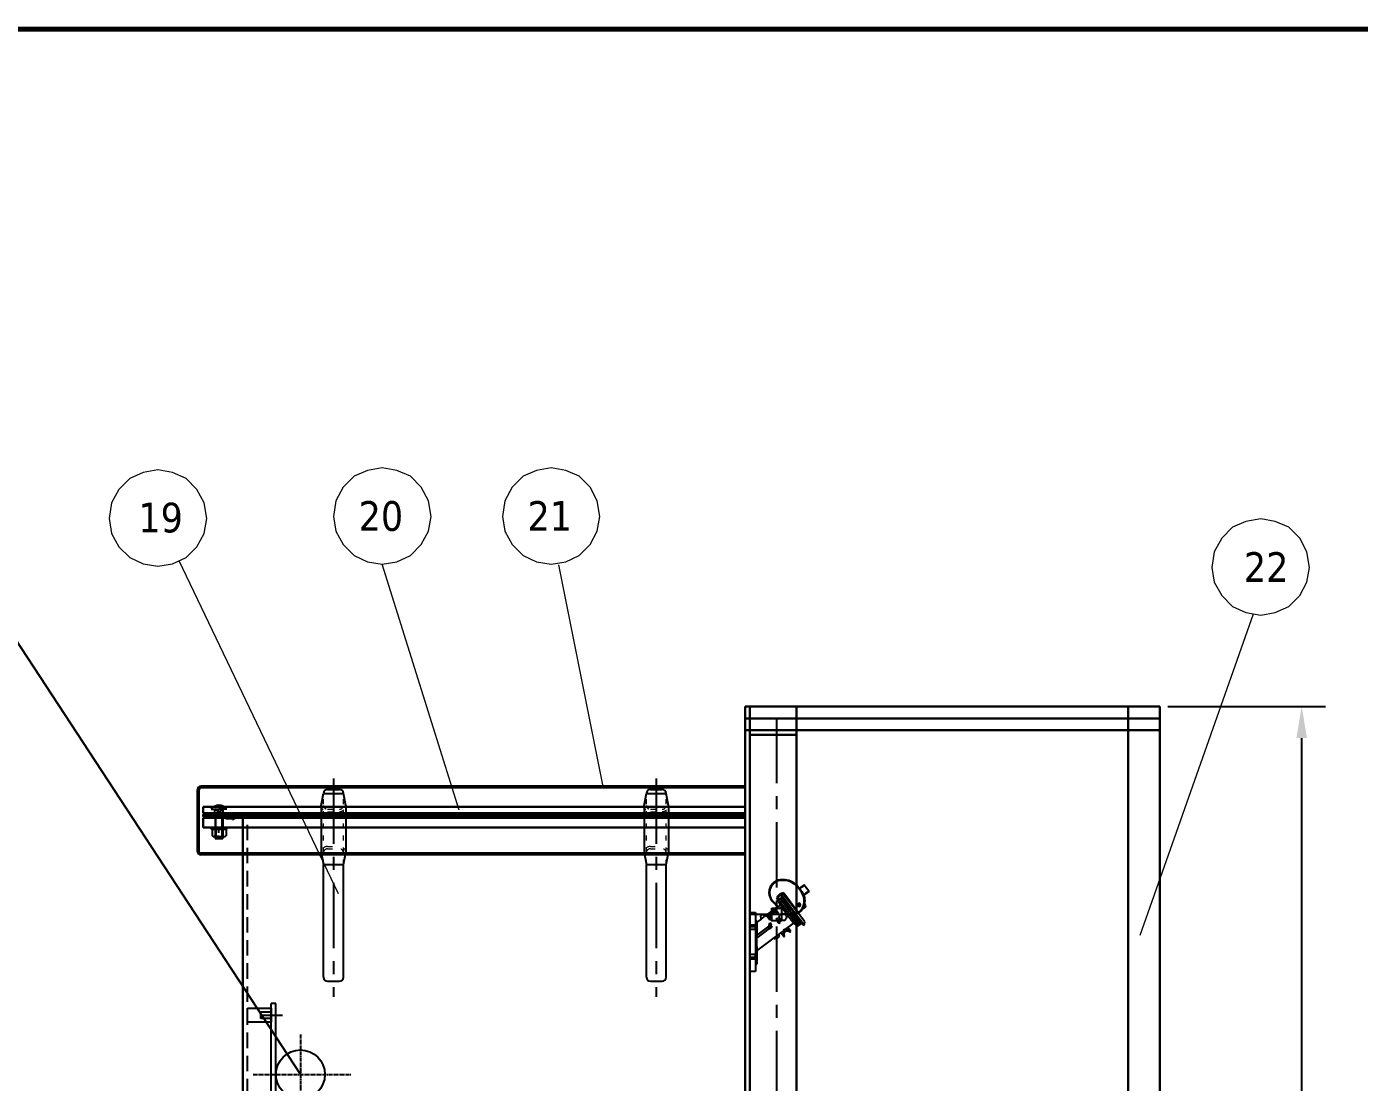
# Model space of a CAD drawing. Header units: millimetres. Extents: x 70841 to 133731, y -170061 to -164340.
# Drawn here: x 101329 to 103016, y -165914 to -164577 of the extents above; entities that cross this region are included whole.
import ezdxf

# ---------------------------------------------------------------- set-up
doc = ezdxf.new("R2010")
doc.units = ezdxf.units.MM
doc.header["$LTSCALE"] = 13
for name, pattern in [('ACAD_ISO03W100', [1.18, 0.47, -0.71]), ('CENTER', [50.8, 31.75, -6.35, 6.35, -6.35]), ('CENTER2', [1.125, 0.75, -0.125, 0.125, -0.125]), ('CENTERX2', [101.6, 63.5, -12.7, 12.7, -12.7]), ('DASHED', [0.75, 0.5, -0.25])]:
    doc.linetypes.add(name, pattern=pattern)
doc.layers.get('0').update_dxf_attribs({"color": 1, "linetype": 'CENTER'})
for name, color, linetype in [('1', 4, 'Continuous'), ('1轮廓实线层', 7, 'Continuous'), ('2细线层', 4, 'Continuous'), ('3中心线层', 1, 'CENTER'), ('4虚线层', 6, 'DASHED'), ('5剖面线层', 2, 'Continuous'), ('中心线', 1, 'CENTER2'), ('粗实线', 4, 'Continuous'), ('细实线', 2, 'Continuous')]:
    doc.layers.add(name, color=color, linetype=linetype)
doc.layers.add('标注、文本', color=3, linetype='Continuous', lineweight=25)
doc.layers.add('铁心', color=3, linetype='Continuous', lineweight=0)
doc.styles.get("Standard").update_dxf_attribs({"font": 'gbenor.shx', "bigfont": 'gbcbig.shx'})
doc.styles.add('Tahoma$001', font='tahoma.ttf', dxfattribs={"height": 2.159784})
doc.dimstyles.new('1-15', dxfattribs={"dimscale": 20, "dimtxt": 3.5, "dimasz": 2, "dimexe": 1.5, "dimexo": 0.5, "dimgap": 0.5, "dimtad": 1, "dimtoh": 1, "dimdec": 1, "dimdsep": 46, "dimtxsty": 'Standard', "dimcen": 2.5, "dimclrd": 3, "dimclre": 3, "dimclrt": 3, "dimadec": 0, "dimazin": 2, "dimtfac": 1, "dimtdec": 1, "dimtmove": 0, "dimatfit": 2, "dimfxl": 1, "dimarcsym": 0})

# ---------------------------------------------------------------- blocks, each defined once
blk = doc.blocks.new('846712')
at = {"layer": '1轮廓实线层', "color": 0, "ltscale": 0.5}
for p, q in [((12564.4, -718.9), (12558.4, -718.9)), ((12558.4, -1098.9), (12558.4, -718.9)), ((12564.4, -1098.9), (12564.4, -718.9)), ((12547.6, -733.9), (12572.7, -733.9)), ((12547.6, -1083.9), (12572.7, -1083.9)), ((12558.4, -1098.9), (12564.4, -1098.9))]:
    blk.add_line(p, q, dxfattribs=at)
at = {"layer": '中心线', "color": 1, "ltscale": 0.5}
for p, q in [((12595.4, -758.1), (12595.4, -1068.6)), ((12535.8, -808.9), (12660.2, -808.9)), ((12516.2, -908.9), (12664, -908.9)), ((12510.6, -1008.9), (12666.4, -1008.9))]:
    blk.add_line(p, q, dxfattribs=at)
at = {"layer": '标注、文本'}
for centre in [(12595.4, -808.9), (12595.4, -908.9), (12595.4, -1008.9)]:
    blk.add_circle(centre, 31, dxfattribs=at)
blk = doc.blocks.new('A$C35956794')
at = {"layer": '4虚线层', "ltscale": 5}
for points in [[(17.7, 373.9), (47.7, 373.9), (47.7, 356.1), (17.7, 356.1)], [(17.7, 373.9), (47.7, 373.9), (47.7, 356.1), (17.7, 356.1)], [(34.8, 369.3), (47.7, 369.3), (47.7, 360.7), (34.8, 360.7)], [(34.8, 369.3), (47.7, 369.3), (47.7, 360.7), (34.8, 360.7)], [(17.7, 23.9), (47.7, 23.9), (47.7, 6.1), (17.7, 6.1)], [(17.7, 23.9), (47.7, 23.9), (47.7, 6.1), (17.7, 6.1)], [(34.8, 19.3), (47.7, 19.3), (47.7, 10.7), (34.8, 10.7)], [(34.8, 19.3), (47.7, 19.3), (47.7, 10.7), (34.8, 10.7)]]:
    blk.add_lwpolyline(points, close=True, dxfattribs=at)
at = {"layer": '标注、文本'}
blk.add_blockref('846712', (-12510.6, 1098.9), dxfattribs=at)
blk = doc.blocks.new('*D980')
at = {"layer": 'Defpoints', "color": 0, "transparency": 16777216}
for p in [(102763.3, -165438.3), (102942.8, -165438.3), (102763.3, -167088.3)]:
    blk.add_point(p, dxfattribs=at)
at = {"layer": '标注、文本', "color": 3, "lineweight": -2, "transparency": 16777216}
for p, q in [((102773.3, -165438.3), (102972.8, -165438.3)), ((102942.8, -167048.3), (102942.8, -165478.3)), ((102773.3, -167088.3), (102972.8, -167088.3))]:
    blk.add_line(p, q, dxfattribs=at)
at = {"layer": '标注、文本', "color": 3, "transparency": 16777216}
for points in [[(102936.1, -165478.3), (102949.5, -165478.3), (102942.8, -165438.3)], [(102936.1, -167048.3), (102949.5, -167048.3), (102942.8, -167088.3)]]:
    blk.add_solid(points, dxfattribs=at)
at = {"layer": '标注、文本', "color": 3, "transparency": 16777216, "insert": (102897.8, -166263.3), "char_height": 70, "attachment_point": 5, "rotation": 90}
blk.add_mtext('1650', dxfattribs=at)

msp = doc.modelspace()

# ---------------------------------------------------------------- hatches: boundary and pattern name
at = {"layer": '5剖面线层'}
msp.add_hatch(color=256, dxfattribs=at).paths.add_polyline_path([(101589.457, -165581.409, 1), (101589.457, -165573.409), (101581.686, -165573.409, 1), (101581.686, -165581.409)])

# ---------------------------------------------------------------- linework, layer by layer
at = {"color": 0, "lineweight": 25}
msp.add_line((102318.803, -165672.68), (102312.771, -165677.151), dxfattribs=at)
at = {"layer": '1', "color": 1, "linetype": 'CENTERX2', "lineweight": -3, "ltscale": 0.1}
for p, q in [((102278.293, -166988.258), (102278.293, -165438.305)), ((102278.293, -166988.258), (102278.293, -165438.305)), ((101717.293, -165529.577), (101717.293, -165806.041)), ((102125.827, -165529.577), (102125.827, -165806.041)), ((102303.293, -165701.532), (102244.293, -165701.532))]:
    msp.add_line(p, q, dxfattribs=at)
at = {"layer": '1', "color": 7, "linetype": 'Continuous', "lineweight": 25}
for p, q in [((102282.262, -165658.156), (102282.141, -165657.931)), ((102303.438, -165697.593), (102286.658, -165675.342)), ((102287.098, -165674.277), (102305.605, -165698.817)), ((102301.909, -165663.296), (102301.788, -165663.071)), ((102303.829, -165664.758), (102303.616, -165664.54)), ((102309.487, -165673.24), (102304.511, -165666.643)), ((102304.899, -165666.321), (102304.778, -165666.096)), ((102306.687, -165668.626), (102304.778, -165666.096)), ((102304.899, -165666.321), (102309.875, -165672.918)), ((102304.942, -165666.084), (102306.847, -165668.615)), ((102305.155, -165666.303), (102304.942, -165666.084)), ((102305.155, -165666.303), (102310.123, -165672.901)), ((102306.847, -165668.615), (102306.687, -165668.626)), ((102307.977, -165670.114), (102307.816, -165670.125)), ((102309.76, -165672.706), (102307.816, -165670.125)), ((102307.977, -165670.114), (102309.922, -165672.694)), ((102309.875, -165672.918), (102309.76, -165672.706)), ((102310.123, -165672.901), (102309.922, -165672.694)), ((102311.435, -165675.354), (102311.324, -165675.148)), ((102318.835, -165672.038), (102313.238, -165664.611)), ((102279.401, -165691.737), (102262.998, -165704.097)), ((102270.352, -165681.325), (102270.473, -165681.55)), ((102281.107, -165693.525), (102272.983, -165685.01)), ((102273.356, -165684.686), (102280.37, -165692.036)), ((102283.052, -165690.015), (102278.311, -165680.715)), ((102279.421, -165680.692), (102284.87, -165691.382)), ((102279.633, -165680.677), (102279.459, -165680.689)), ((102284.903, -165691.38), (102279.459, -165680.689)), ((102280.805, -165682.978), (102279.633, -165680.677)), ((102279.671, -165680.674), (102279.649, -165680.651)), ((102279.671, -165680.674), (102280.833, -165682.957)), ((102280.37, -165692.036), (102283.052, -165690.015)), ((102285.028, -165679.796), (102280.667, -165683.082)), ((102280.667, -165683.082), (102301.882, -165711.235)), ((102281.983, -165694.399), (102285.178, -165691.991)), ((102282.635, -165681.606), (102283.706, -165680.8)), ((102282.635, -165681.606), (102294.758, -165697.694)), ((102283.558, -165676.576), (102283.463, -165677.72)), ((102297.455, -165696.288), (102283.463, -165677.72)), ((102283.583, -165682.865), (102284.654, -165682.058)), ((102283.706, -165680.8), (102295.828, -165696.888)), ((102298.253, -165695.687), (102283.764, -165676.459)), ((102287.574, -165676.557), (102284.123, -165676.27)), ((102284.619, -165692.412), (102291.131, -165701.054)), ((102287.403, -165685.707), (102286.333, -165686.513)), ((102300.889, -165693.7), (102287.997, -165676.592)), ((102309.393, -165696.37), (102314.836, -165692.269)), ((102312.915, -165689.72), (102314.836, -165692.269)), ((102315.033, -165690.868), (102313.251, -165688.504)), ((102314.836, -165692.269), (102315.033, -165690.868)), ((102244.293, -165699.025), (102251.293, -165699.025)), ((102251.293, -165699.025), (102251.293, -165715.117)), ((102251.293, -165709.704), (102253.293, -165709.704)), ((102258.519, -165707.472), (102253.293, -165711.41)), ((102253.293, -165709.704), (102253.293, -165730.44)), ((102258.026, -165703.444), (102260.883, -165701.291)), ((102258.521, -165707.482), (102258.026, -165703.444)), ((102258.521, -165707.482), (102263.003, -165704.104)), ((102263.003, -165704.104), (102260.883, -165701.291)), ((102265.379, -165703.104), (102276.56, -165694.678)), ((102265.379, -165703.104), (102265.58, -165703.37)), ((102265.58, -165703.37), (102266.698, -165702.528)), ((102265.713, -165703.547), (102265.58, -165703.37)), ((102266.831, -165702.705), (102265.713, -165703.547)), ((102265.713, -165703.547), (102269.508, -165708.583)), ((102266.682, -165702.506), (102275.068, -165696.187)), ((102266.682, -165702.506), (102266.698, -165702.528)), ((102266.698, -165702.528), (102266.831, -165702.705)), ((102266.831, -165702.705), (102270.626, -165707.74)), ((102275.501, -165696.762), (102267.115, -165703.081)), ((102269.06, -165704.001), (102276.647, -165698.284)), ((102271.425, -165707.138), (102269.06, -165704.001)), ((102269.181, -165704.16), (102276.768, -165698.443)), ((102269.508, -165708.583), (102270.626, -165707.74)), ((102270.626, -165707.74), (102271.425, -165707.138)), ((102275.104, -165696.236), (102275.068, -165696.187)), ((102275.104, -165696.236), (102276.781, -165694.972)), ((102275.238, -165696.413), (102275.104, -165696.236)), ((102276.915, -165695.149), (102275.238, -165696.413)), ((102279.012, -165701.421), (102275.238, -165696.413)), ((102276.56, -165694.678), (102276.781, -165694.972)), ((102276.781, -165694.972), (102276.915, -165695.149)), ((102276.915, -165695.149), (102280.689, -165700.157)), ((102278.967, -165706.15), (102276.971, -165707.655)), ((102276.971, -165707.655), (102280.883, -165712.846)), ((102282.879, -165711.341), (102278.967, -165706.15)), ((102279.012, -165701.421), (102280.689, -165700.157)), ((102291.131, -165701.054), (102299.857, -165712.634)), ((102294.758, -165697.694), (102295.828, -165696.888)), ((102295.36, -165698.493), (102296.43, -165697.686)), ((102295.36, -165698.493), (102307.483, -165714.58)), ((102296.43, -165697.686), (102308.553, -165713.774)), ((102311.447, -165714.856), (102297.455, -165696.288)), ((102312.919, -165715.149), (102298.253, -165695.687)), ((102313.781, -165710.808), (102300.889, -165693.7)), ((102303.785, -165709.674), (102304.856, -165708.867)), ((102305.252, -165699.49), (102306.152, -165698.812)), ((102308.166, -165697.941), (102308.061, -165697.833)), ((102251.293, -165715.117), (102244.293, -165715.117)), ((102244.293, -165717.034), (102251.293, -165717.034)), ((102244.293, -165720.313), (102251.293, -165720.313)), ((102251.293, -165717.034), (102251.293, -165715.117)), ((102251.293, -165720.313), (102251.293, -165717.034)), ((102251.293, -165720.313), (102251.293, -165752.497)), ((102268.233, -165716.43), (102253.293, -165727.688)), ((102253.293, -165731.445), (102269.189, -165719.466)), ((102269.078, -165712.769), (102267.616, -165719.103)), ((102267.616, -165719.103), (102270.052, -165719.665)), ((102271.514, -165713.332), (102269.078, -165712.769)), ((102270.052, -165719.665), (102271.514, -165713.332)), ((102270.289, -165718.637), (102272.322, -165717.105)), ((102271.037, -165715.399), (102272.322, -165717.105)), ((102280.385, -165727.307), (102283.66, -165724.839)), ((102280.883, -165712.846), (102282.879, -165711.341)), ((102283.63, -165724.8), (102287.144, -165722.152)), ((102287.511, -165729.951), (102283.63, -165724.8)), ((102286.713, -165721.58), (102288.47, -165720.256)), ((102286.713, -165721.58), (102287.782, -165722.999)), ((102289.539, -165721.675), (102288.47, -165720.256)), ((102288.901, -165720.828), (102292.415, -165718.18)), ((102296.296, -165723.331), (102292.415, -165718.18)), ((102292.445, -165718.219), (102299.857, -165712.634)), ((102295.772, -165723.726), (102296.296, -165723.331)), ((102299.857, -165712.634), (102305.522, -165716.066)), ((102301.882, -165711.235), (102305.522, -165716.066)), ((102301.882, -165711.235), (102301.882, -165711.235)), ((102305.522, -165716.066), (102309.883, -165712.78)), ((102306.535, -165713.322), (102307.605, -165712.516)), ((102307.483, -165714.58), (102308.553, -165713.774)), ((102311.447, -165714.856), (102312.919, -165715.149)), ((102312.919, -165715.149), (102313.781, -165710.808)), ((102251.293, -165730.44), (102253.293, -165730.44)), ((102253.293, -165742.371), (102251.293, -165742.371)), ((102253.293, -165742.371), (102253.293, -165730.44)), ((102253.293, -165747.722), (102275.114, -165731.279)), ((102253.293, -165742.371), (102253.293, -165764.405)), ((102275.094, -165731.251), (102280.365, -165727.279)), ((102276.619, -165733.275), (102275.094, -165731.251)), ((102281.89, -165729.303), (102276.619, -165733.275)), ((102281.89, -165729.303), (102280.365, -165727.279)), ((102287.511, -165729.951), (102288.036, -165729.555)), ((102251.293, -165752.497), (102244.293, -165752.497)), ((102244.293, -165755.776), (102251.293, -165755.776)), ((102244.293, -165757.693), (102251.293, -165757.693)), ((102251.293, -165755.776), (102251.293, -165752.497)), ((102251.293, -165757.693), (102251.293, -165755.776)), ((102251.293, -165757.693), (102251.293, -165773.785)), ((102251.293, -165773.785), (102244.293, -165773.785)), ((102251.293, -165764.405), (102253.293, -165764.405))]:
    msp.add_line(p, q, dxfattribs=at)
at = {"layer": '1', "const_width": 6.541}
msp.add_lwpolyline([(98685.929, -169738.188), (105861.929, -169738.188), (105861.929, -164580.438), (98685.929, -164580.438), (98685.929, -169738.188)], dxfattribs=at)
at = {"layer": '1', "color": 7, "linetype": 'Continuous', "lineweight": 25, "extrusion": (0, 0, -1)}
msp.add_circle((-102306.461, -165689.462), 2, dxfattribs=at)
at = {"layer": '1', "color": 7, "linetype": 'Continuous', "lineweight": 25}
for centre, radius in [((102306.461, -165689.462), 1.134), ((102286.017, -165704.907), 4.5)]:
    msp.add_circle(centre, radius, dxfattribs=at)
for centre, radius, start, end in [((102291.904, -165726.641), 5.5, 138.536959, 217), ((102291.904, -165726.641), 5.5, 37, 115.463041), ((102295.471, -165723.327), 0.5, 222.894613, 307), ((102287.735, -165729.156), 0.5, 307, 31.105387)]:
    msp.add_arc(centre, radius, start, end, dxfattribs=at)
at = {"layer": '1', "color": 7, "linetype": 'Continuous', "lineweight": 25, "extrusion": (0, 0, -1)}
msp.add_arc((-102291.904, -165726.641), 4.369, 328.894613, 137.105387, dxfattribs=at)
at = {"layer": '1', "color": 7, "linetype": 'Continuous', "lineweight": 25}
for centre, major_axis, ratio, start_param, end_param in [((102284.565, -165673.973), (-14.092, -7.577), 0.99884025, 4.3639957, 6.55141726), ((102284.444, -165673.748), (14.092, 7.577), 0.99884025, 1.22240304, 3.14155831), ((102284.576, -165673.994), (13.652, 7.341), 0.99884025, 1.22240304, 3.4098246), ((102285.884, -165683.634), (22.899, 12.313), 0.99884025, 0.41949, 1.22240304), ((102286.005, -165683.858), (-22.899, -12.313), 0.99884025, 3.56108265, 4.3639957), ((102282.334, -165658.65), (0.072, -0.495), 0.01643668, 1.52552008, 3.09631641), ((102286.016, -165683.88), (22.459, 12.077), 0.99884025, 0.41949, 1.22240304), ((102286.045, -165683.622), (18.609, 18.157), 0.99834277, 0.13937006, 0.87111424), ((102289.31, -165686.506), (-10.957, -5.892), 0.99884025, 4.39833045, 5.30467732), ((102289.288, -165686.464), (10.076, 5.418), 0.99884025, 1.30989262, 2.11845673), ((102289.503, -165686.708), (-0.817, 11.681), 0.99996192, 0.17228312, 0.96124965), ((102289.677, -165686.696), (-0.817, 11.681), 0.99996192, 0.18877934, 0.40585328), ((102289.529, -165686.447), (-8.188, -7.99), 0.99834277, 4.19138708, 4.29170853), ((102301.603, -165663.691), (-0.306, -0.396), 0.04397233, 1.55116528, 3.12196161), ((102292.133, -165675.971), (13.652, 7.341), 0.99884025, 0.15263109, 0.41949), ((102292.001, -165675.725), (14.092, 7.577), 0.99884025, 0.15263008, 0.41949), ((102301.343, -165663.85), (-0.612, -0.791), 0.05698941, 3.13358416, 3.6194001), ((102292.122, -165675.95), (-14.092, -7.577), 0.99884025, 3.29422273, 3.56108265), ((102292.164, -165675.714), (11.452, 11.174), 0.99834277, 6.1556955, 6.42255536), ((102292.377, -165675.932), (11.452, 11.174), 0.99834277, 6.1556955, 6.28321619), ((102304.5, -165666.622), (-0.399, -0.301), 0.04758767, 1.56414743, 3.13390013), ((102304.144, -165666.687), (-0.799, -0.601), 0.05708026, 3.15974565, 3.67189583), ((102294.713, -165684.374), (16.294, 8.761), 0.99884025, 4.89389019, 6.43576609), ((102298.961, -165674.745), (13.658, 10.294), 0.00476333, -0.94434426, -0.05739813), ((102299.262, -165675.144), (13.976, 10.532), 0.00475281, 5.32250321, 6.28719916), ((102294.701, -165684.353), (-16.734, -8.998), 0.99884025, 1.84872208, 3.29417344), ((102309.476, -165673.22), (-0.399, -0.301), 0.04758767, 1.56385942, 3.13390013), ((102309.124, -165673.298), (-0.799, -0.602), 0.00475281, 3.1564539, 3.66808606), ((102304.859, -165682.571), (-13.976, -10.532), 0.00475281, 3.14669955, 4.12383075), ((102273.345, -165684.665), (0.362, 0.345), 0.04642525, 3.12881744, 4.69961376), ((102289.677, -165686.696), (-0.817, 11.681), 0.99996192, 0.48128088, 0.96124965), ((102289.529, -165686.447), (-8.188, -7.99), 0.99834277, 4.60207295, 4.97992946), ((102299.262, -165675.144), (13.976, 10.532), 0.00475281, 2.94649352, 3.58215091), ((102298.961, -165674.745), (-13.577, -10.231), 0.00475281, 0.02653282, 0.3733367), ((102294.949, -165684.335), (13.599, 13.269), 0.99834277, 5.27624114, 5.89227917), ((102305.857, -165695.83), (2.642, 1.421), 0.99884025, 4.13525179, 4.35456402), ((102306.1, -165695.813), (-2.147, -2.095), 0.99834277, 0.8170366, 0.86765709), ((102294.949, -165684.335), (13.599, 13.269), 0.99834277, 4.71019481, 4.85040605)]:
    msp.add_ellipse(centre, major_axis=major_axis, ratio=ratio, start_param=start_param, end_param=end_param, dxfattribs=at)
at = {"layer": '1', "color": 7, "linetype": 'Continuous', "lineweight": 25, "extrusion": (0, 0, -1)}
for centre, major_axis, ratio, start_param, end_param in [((102305.459, -165668.433), (-1.389, 0.182), 0.00123907, 3.14770872, 3.66653727), ((102306.921, -165670.375), (-1.056, -0.261), 0.00137568, 2.61411929, 3.13368622), ((102294.587, -165684.14), (11.36, -15.259), 0.99874491, 4.70655602, 4.85916587), ((102294.748, -165684.129), (11.106, -15.444), 0.99876988, 4.69007172, 5.56738076), ((102283.794, -165689.277), (1.384, -2.714), 0.00104004, 5.6008814, 6.28329839), ((102298.742, -165688.223), (-15.466, -11.353), 0.08906247, 2.7381645, 2.76768773), ((102279.899, -165692.212), (-2.084, 2.186), 0.01267621, 3.14307477, 4.08056763)]:
    msp.add_ellipse(centre, major_axis=major_axis, ratio=ratio, start_param=start_param, end_param=end_param, dxfattribs=at)
at = {"layer": '1', "color": 7, "linetype": 'Continuous', "lineweight": 25}
for points, knots in [([(102286.658, -165675.342), (102286.661, -165675.348), (102286.678, -165675.318), (102286.73, -165675.202), (102286.765, -165675.115), (102286.89, -165674.808), (102286.994, -165674.542), (102287.098, -165674.277)], [0, 0, 0, 0, 0.25, 0.25, 0.5, 0.5, 1, 1, 1, 1]), ([(102309.505, -165672.073), (102309.689, -165672.277), (102309.868, -165672.487), (102310.293, -165673.005), (102310.535, -165673.32), (102310.997, -165673.962), (102311.217, -165674.289), (102311.844, -165675.287), (102312.219, -165675.976), (102312.55, -165676.688)], [0, 0, 0, 0, 0.14927532, 0.14927532, 0.36195649, 0.36195649, 0.57463766, 0.57463766, 1, 1, 1, 1]), ([(102313.234, -165664.618), (102313.225, -165664.601), (102313.184, -165664.535), (102313.074, -165664.463), (102312.936, -165664.416), (102312.818, -165664.409), (102312.728, -165664.422), (102312.668, -165664.441), (102312.626, -165664.458), (102312.606, -165664.468), (102312.599, -165664.472)], [0, 0, 0, 0, 0.06047417, 0.24688575, 0.39669031, 0.5247827, 0.63381358, 0.72827515, 0.83552295, 1, 1, 1, 1]), ([(102318.803, -165672.68), (102318.804, -165672.678), (102318.812, -165672.67), (102318.836, -165672.642), (102318.88, -165672.574), (102318.926, -165672.465), (102318.944, -165672.317), (102318.914, -165672.163), (102318.86, -165672.08), (102318.832, -165672.047)], [0, 0, 0, 0, 0.04486945, 0.21301558, 0.33962872, 0.47950858, 0.65851945, 0.85796921, 1, 1, 1, 1]), ([(102279.421, -165680.692), (102279.424, -165680.698), (102279.393, -165680.703), (102279.273, -165680.71), (102279.185, -165680.712), (102278.869, -165680.717), (102278.589, -165680.717), (102278.311, -165680.715)], [0, 0, 0, 0, 0.25, 0.25, 0.5, 0.5, 1, 1, 1, 1]), ([(102281.107, -165693.525), (102281.022, -165693.437), (102280.949, -165693.333), (102280.814, -165693.105), (102280.752, -165692.98), (102280.636, -165692.723), (102280.582, -165692.59), (102280.475, -165692.317), (102280.422, -165692.176), (102280.37, -165692.036)], [0, 0, 0, 0, 0.25, 0.25, 0.5, 0.5, 0.75, 0.75, 1, 1, 1, 1]), ([(102284.87, -165691.382), (102284.806, -165691.256), (102284.703, -165691.139), (102284.444, -165690.905), (102284.294, -165690.793), (102283.966, -165690.569), (102283.789, -165690.457), (102283.427, -165690.237), (102283.24, -165690.127), (102283.052, -165690.015)], [0, 0, 0, 0, 0.25, 0.25, 0.5, 0.5, 0.75, 0.75, 1, 1, 1, 1]), ([(102312.771, -165677.151), (102312.769, -165677.151), (102312.764, -165677.143), (102312.744, -165677.104), (102312.729, -165677.074), (102312.69, -165676.989), (102312.665, -165676.936), (102312.61, -165676.817), (102312.579, -165676.752), (102312.55, -165676.688)], [0, 0, 0, 0, 0.25, 0.25, 0.5, 0.5, 0.75, 0.75, 1, 1, 1, 1]), ([(102305.605, -165698.817), (102305.374, -165698.798), (102305.149, -165698.75), (102304.776, -165698.627), (102304.622, -165698.561), (102304.477, -165698.484)], [0, 0, 0, 0, 0.56446627, 0.56446627, 1, 1, 1, 1]), ([(102306.261, -165698.8), (102306.427, -165698.777), (102306.586, -165698.74), (102306.894, -165698.642), (102307.043, -165698.58), (102307.323, -165698.436), (102307.455, -165698.354), (102307.706, -165698.17), (102307.826, -165698.067), (102307.935, -165697.957)], [0, 0, 0, 0, 0.25, 0.25, 0.5, 0.5, 0.75, 0.75, 1, 1, 1, 1]), ([(102306.501, -165698.783), (102306.667, -165698.76), (102306.825, -165698.724), (102307.132, -165698.625), (102307.281, -165698.563), (102307.559, -165698.42), (102307.69, -165698.338), (102307.939, -165698.154), (102308.058, -165698.051), (102308.166, -165697.941)], [0, 0, 0, 0, 0.25, 0.25, 0.5, 0.5, 0.75, 0.75, 1, 1, 1, 1])]:
    msp.add_open_spline(points, degree=3, knots=knots, dxfattribs=at)
at = {"layer": '1轮廓实线层'}
for p, q in [((101562.265, -165568.409), (101572.293, -165568.409)), ((101567.113, -165574.809), (101577.473, -165568.409)), ((101577.473, -165574.809), (101567.113, -165568.409)), ((101567.113, -165574.809), (101567.113, -165568.409)), ((101567.113, -165574.809), (101577.473, -165574.809)), ((101567.293, -165577.409), (101568.293, -165574.809)), ((101577.473, -165574.809), (101568.293, -165574.809)), ((101568.293, -165574.809), (101568.293, -165574.809)), ((101582.322, -165568.409), (101572.293, -165568.409)), ((101577.293, -165577.409), (101576.293, -165574.809)), ((101577.473, -165574.809), (101577.473, -165568.409)), ((101562.293, -165593.409), (101562.293, -165591.409)), ((101567.293, -165577.409), (101572.293, -165577.409)), ((101567.293, -165577.409), (101567.293, -165605.409)), ((101577.293, -165577.409), (101572.293, -165577.409)), ((101577.293, -165577.409), (101577.293, -165605.409)), ((101582.293, -165593.409), (101582.293, -165591.409)), ((101572.293, -165593.409), (101562.293, -165593.409)), ((101563.748, -165594.121), (101563.748, -165602.196)), ((101564.443, -165593.409), (101572.293, -165593.409)), ((101572.543, -165593.409), (101565.947, -165593.409)), ((101572.543, -165602.909), (101565.947, -165602.909)), ((101567.293, -165605.409), (101577.293, -165605.409)), ((101568.146, -165594.121), (101568.146, -165605.409)), ((101572.293, -165593.409), (101582.293, -165593.409)), ((101580.143, -165593.409), (101572.293, -165593.409)), ((101572.543, -165593.409), (101579.139, -165593.409)), ((101572.543, -165602.909), (101579.139, -165602.909)), ((101576.941, -165594.121), (101576.941, -165605.409)), ((101581.338, -165594.121), (101581.338, -165602.196))]:
    msp.add_line(p, q, dxfattribs=at)
for centre, radius, start, end in [((101572.222, -165575.798), 12.4, 89.672726, 143.421423), ((101572.163, -165576.201), 12.803, 37.488414, 89.417438), ((101565.947, -165597.158), 3.749, 54.090399, 125.909601), ((101565.947, -165599.16), 3.749, 234.090399, 305.909601), ((101572.543, -165607.335), 13.927, 71.593388, 108.406612), ((101572.543, -165588.982), 13.927, 251.593388, 288.406612), ((101579.139, -165597.158), 3.749, 54.090399, 125.909601), ((101579.139, -165599.16), 3.749, 234.090399, 305.909601)]:
    msp.add_arc(centre, radius, start, end, dxfattribs=at)
at = {"layer": '2细线层'}
for p, q in [((101568.293, -165605.409), (101568.293, -165574.809)), ((101576.293, -165605.409), (101576.293, -165574.809))]:
    msp.add_line(p, q, dxfattribs=at)
at = {"layer": '3中心线层'}
msp.add_line((101572.293, -165598.105), (101572.293, -165591.313), dxfattribs=at)
at = {"layer": '4虚线层'}
for p, q in [((101567.043, -165593.409), (101567.043, -165591.409)), ((101577.543, -165593.409), (101577.543, -165591.409))]:
    msp.add_line(p, q, dxfattribs=at)
at = {"layer": '4虚线层', "ltscale": 3}
msp.add_line((101608.293, -166982.258), (101608.293, -165579.409), dxfattribs=at)
msp.add_circle((101555.293, -165576.409), 3, dxfattribs=at)
at = {"layer": '标注、文本'}
for p, q in [((101246.06, -165248.534), (101675.293, -165904.257)), ((102238.293, -165539.206), (101549.293, -165539.206)), ((101545.293, -165622.189), (101545.293, -165543.206)), ((101547.293, -165622.189), (101547.293, -165543.206)), ((102238.293, -165541.206), (101549.293, -165541.206)), ((101701.793, -165563.447), (101704.793, -165548.447)), ((101704.793, -165548.447), (101729.793, -165548.447)), ((101709.793, -165543.206), (101724.793, -165543.206)), ((101732.793, -165563.447), (101729.793, -165548.447)), ((102110.327, -165563.447), (102113.327, -165548.447)), ((102113.327, -165548.447), (102138.327, -165548.447)), ((102118.327, -165543.206), (102133.327, -165543.206)), ((102141.327, -165563.447), (102138.327, -165548.447)), ((101701.793, -165563.447), (101701.793, -165623.447)), ((101732.793, -165563.447), (101732.793, -165623.447)), ((102110.327, -165563.447), (102110.327, -165623.447)), ((102141.327, -165563.447), (102141.327, -165623.447)), ((102238.293, -165624.189), (101549.293, -165624.189)), ((101701.793, -165623.447), (101704.793, -165638.447)), ((101729.793, -165638.447), (101732.793, -165623.447)), ((102110.327, -165623.447), (102113.327, -165638.447)), ((102138.327, -165638.447), (102141.327, -165623.447)), ((102238.293, -165617.258), (102238.293, -166980.258)), ((102238.293, -165626.189), (101549.293, -165626.189)), ((101704.793, -165781.189), (101704.793, -165638.447)), ((101704.793, -165638.447), (101729.793, -165638.447)), ((101729.793, -165781.189), (101729.793, -165638.447)), ((102113.327, -165781.189), (102113.327, -165638.447)), ((102113.327, -165638.447), (102138.327, -165638.447)), ((102138.327, -165781.189), (102138.327, -165638.447)), ((102244.293, -165697.025), (102244.293, -165771.785)), ((101709.793, -165786.189), (101724.793, -165786.189)), ((102118.327, -165786.189), (102133.327, -165786.189))]:
    msp.add_line(p, q, dxfattribs=at)
at = {"layer": '标注、文本', "color": 2, "linetype": 'ACAD_ISO03W100', "lineweight": 18}
for p, q in [((101704.793, -165638.447), (101704.793, -165548.206)), ((101729.793, -165638.447), (101729.793, -165548.206)), ((102113.327, -165638.447), (102113.327, -165548.206)), ((102138.327, -165638.447), (102138.327, -165548.206)), ((101709.793, -165568.447), (101724.793, -165568.447)), ((101709.793, -165571.447), (101724.793, -165571.447)), ((102118.327, -165568.447), (102133.327, -165568.447)), ((102118.327, -165571.447), (102133.327, -165571.447)), ((101709.793, -165615.447), (101724.793, -165615.447)), ((101709.793, -165618.447), (101724.793, -165618.447)), ((102118.327, -165615.447), (102133.327, -165615.447)), ((102118.327, -165618.447), (102133.327, -165618.447))]:
    msp.add_line(p, q, dxfattribs=at)
at = {"layer": '标注、文本'}
for centre, radius, start, end in [((101549.293, -165543.206), 4, 90, 180), ((101549.293, -165543.206), 2, 90, 180), ((101709.793, -165548.206), 5, 90, 180), ((101724.793, -165548.206), 5, 0, 90), ((102118.327, -165548.206), 5, 90, 180), ((102133.327, -165548.206), 5, 0, 90), ((101549.293, -165622.189), 4, 180, 270), ((101549.293, -165622.189), 2, 180, 270), ((101709.793, -165781.189), 5, 180, 270), ((101724.793, -165781.189), 5, 270, 0), ((102118.327, -165781.189), 5, 180, 270), ((102133.327, -165781.189), 5, 270, 0)]:
    msp.add_arc(centre, radius, start, end, dxfattribs=at)
at = {"layer": '标注、文本', "color": 2, "linetype": 'ACAD_ISO03W100', "lineweight": 18}
for centre, radius, start, end in [((101709.793, -165563.447), 8, 180, 270), ((101709.793, -165563.447), 5, 180, 270), ((101724.793, -165563.447), 5, 270, 0), ((101724.793, -165563.447), 8, 270, 0), ((102118.327, -165563.447), 8, 180, 270), ((102118.327, -165563.447), 5, 180, 270), ((102133.327, -165563.447), 5, 270, 0), ((102133.327, -165563.447), 8, 270, 0), ((101709.793, -165623.447), 8, 90, 180), ((101709.793, -165623.447), 5, 90, 180), ((101724.793, -165623.447), 8, 0, 90), ((101724.793, -165623.447), 5, 0, 90), ((102118.327, -165623.447), 8, 90, 180), ((102118.327, -165623.447), 5, 90, 180), ((102133.327, -165623.447), 8, 0, 90), ((102133.327, -165623.447), 5, 0, 90)]:
    msp.add_arc(centre, radius, start, end, dxfattribs=at)
at = {"layer": '粗实线', "lineweight": 30}
for p, q in [((102238.293, -166988.258), (102238.293, -165438.305)), ((102238.293, -165438.305), (102763.293, -165438.305)), ((102238.293, -165468.305), (102238.293, -165438.305)), ((102244.293, -166988.258), (102244.293, -165438.305)), ((102303.293, -166988.258), (102303.293, -165438.305)), ((102723.293, -166988.258), (102723.293, -165438.305)), ((102763.293, -166988.258), (102763.293, -165438.305)), ((102238.293, -165453.305), (102763.293, -165453.305)), ((102303.293, -165468.305), (102238.293, -165468.305)), ((102238.293, -165468.305), (102763.293, -165468.305)), ((102244.293, -165474.305), (102303.293, -165474.305)), ((101547.293, -165565.409), (101545.293, -165565.409)), ((101547.293, -165573.409), (101545.293, -165573.409)), ((102238.293, -165565.409), (101552.293, -165565.409)), ((101552.293, -165565.409), (101552.293, -165573.409)), ((102238.293, -165573.409), (101552.293, -165573.409)), ((101547.293, -165579.409), (101545.293, -165579.409)), ((101545.293, -165591.409), (101547.293, -165591.409)), ((101552.293, -165576.409), (102238.293, -165576.409)), ((102238.293, -165579.409), (101552.293, -165579.409)), ((101552.293, -165579.409), (101552.293, -165591.409)), ((101552.293, -165591.409), (102238.293, -165591.409)), ((101602.293, -166982.258), (101602.293, -165579.409))]:
    msp.add_line(p, q, dxfattribs=at)
at = {"layer": '粗实线'}
msp.add_line((101567.293, -165605.409), (101567.293, -165605.409), dxfattribs=at)
msp.add_lwpolyline([(102272.293, -165693.532), (102284.293, -165693.532), (102284.293, -165709.532), (102272.293, -165709.532)], close=True, dxfattribs=at)
at = {"layer": '细实线'}
msp.add_arc((101589.457, -165577.409), 4, 270, 90, dxfattribs=at)
at = {"layer": '铁心'}
for points in [[(101840.761, -165197.615), (101837.448, -165177.737), (101828.413, -165160.569), (101814.558, -165146.715), (101797.39, -165139.185), (101779.018, -165135.872), (101760.344, -165139.185), (101743.478, -165146.715), (101729.623, -165160.569), (101720.286, -165177.737), (101717.275, -165197.615), (101720.286, -165216.289), (101729.623, -165233.155), (101743.478, -165247.01), (101760.344, -165254.841), (101779.018, -165257.853), (101797.39, -165254.841), (101814.558, -165247.01), (101828.413, -165233.155), (101837.448, -165216.289)], [(102054.514, -165197.615), (102051.201, -165177.737), (102042.165, -165160.569), (102028.311, -165146.715), (102011.143, -165139.185), (101992.77, -165135.872), (101974.097, -165139.185), (101957.23, -165146.715), (101943.376, -165160.569), (101934.039, -165177.737), (101931.027, -165197.615), (101934.039, -165216.289), (101943.376, -165233.155), (101957.23, -165247.01), (101974.097, -165254.841), (101992.77, -165257.853), (102011.143, -165254.841), (102028.311, -165247.01), (102042.165, -165233.155), (102051.201, -165216.289)], [(101556.805, -165200.27), (101553.492, -165180.391), (101544.456, -165163.224), (101530.602, -165149.369), (101513.434, -165141.839), (101495.062, -165138.526), (101476.388, -165141.839), (101459.522, -165149.369), (101445.667, -165163.224), (101436.33, -165180.391), (101433.318, -165200.27), (101436.33, -165218.943), (101445.667, -165235.81), (101459.522, -165249.664), (101476.388, -165257.495), (101495.062, -165260.507), (101513.434, -165257.495), (101530.602, -165249.664), (101544.456, -165235.81), (101553.492, -165218.943)], [(102952.691, -165262.146), (102949.378, -165242.268), (102940.342, -165225.1), (102926.488, -165211.245), (102909.32, -165203.715), (102890.948, -165200.402), (102872.274, -165203.715), (102855.408, -165211.245), (102841.553, -165225.1), (102832.216, -165242.268), (102829.204, -165262.146), (102832.216, -165280.82), (102841.553, -165297.686), (102855.408, -165311.541), (102872.274, -165319.372), (102890.948, -165322.383), (102909.32, -165319.372), (102926.488, -165311.541), (102940.342, -165297.686), (102949.378, -165280.82)]]:
    msp.add_lwpolyline(points, close=True, dxfattribs=at)
for points in [[(101723.734, -165675.366), (101522.018, -165253.58), (101522.018, -165253.58)], [(101876.323, -165569.458), (101779.018, -165257.853), (101779.018, -165257.853)], [(102058.946, -165541.655), (102002.294, -165258.877), (102002.294, -165258.877)], [(102738.488, -165727.752), (102881.611, -165320.877), (102881.611, -165320.877)]]:
    msp.add_lwpolyline(points, dxfattribs=at)

# ---------------------------------------------------------------- block references
at = {"layer": '标注、文本'}
msp.add_blockref('A$C35956794', (101590.545, -166194.257), dxfattribs=at)

# ---------------------------------------------------------------- texts
at = {"layer": '铁心', "style": 'Tahoma$001'}
for s, p in [('19', (101470.246, -165217.741)), ('20', (101749.045, -165215.709)), ('21', (101962.798, -165215.709)), ('22', (102869.612, -165280.375))]:
    msp.add_text(s, height=37.5893, dxfattribs=at).set_placement(p)

# ---------------------------------------------------------------- dimensions: what is measured, and where the dimension line sits
at = {"layer": '标注、文本'}
dim = msp.add_linear_dim(base=(102942.791, -165438.305), p1=(102763.293, -167088.258), p2=(102763.293, -165438.305), angle=90, dimstyle='1-15', dxfattribs=at)
dim.commit()
dim.dimension.update_dxf_attribs({"geometry": '*D980', "text_midpoint": (102897.791, -166263.281)})

doc.saveas('drawing.dxf')
